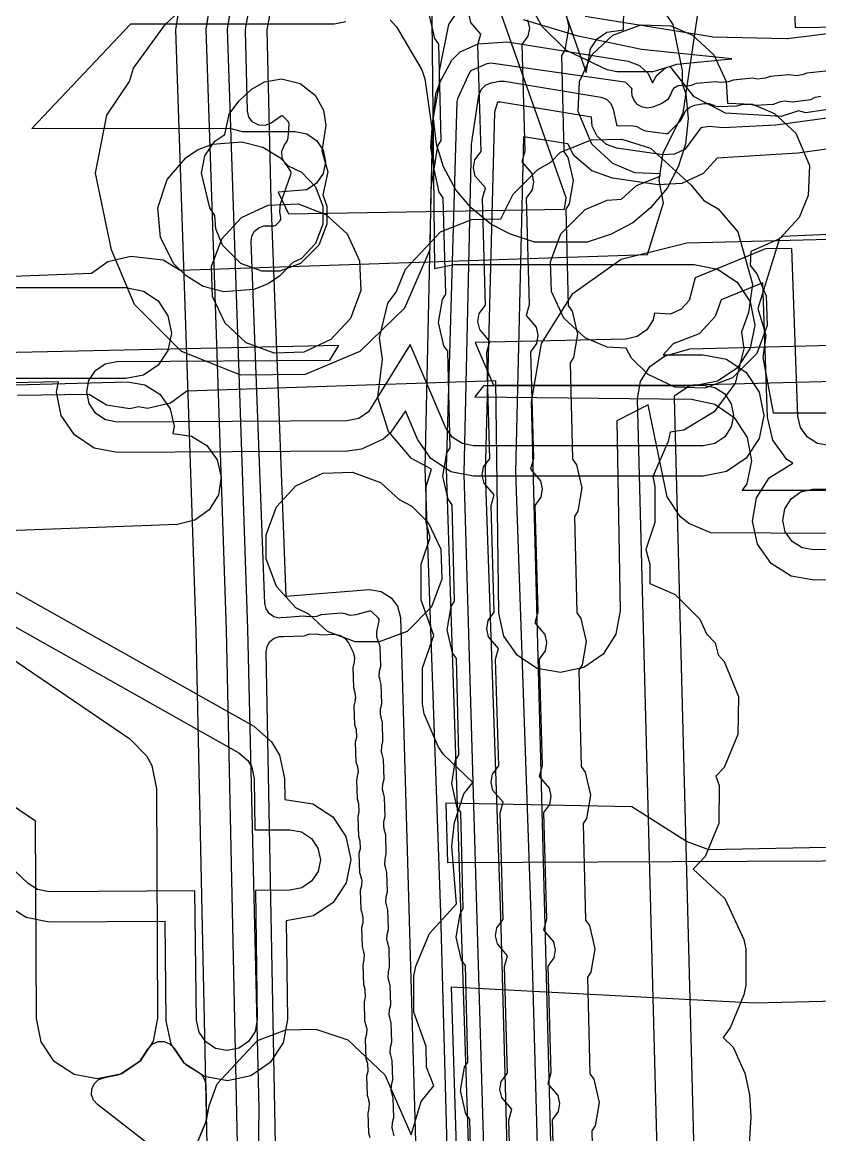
# Model space of a CAD drawing. Header units: metres. Extents: x 17722 to 17999, y 13535 to 15917.
# Drawn here: x 17791.15 to 17817.44, y 15825.4 to 15862.08 of the extents above; entities that cross this region are included whole.
import ezdxf

# ---------------------------------------------------------------- set-up
doc = ezdxf.new("R2010")
doc.units = ezdxf.units.M
for name, color, linetype in [('AI_GREENING_ALLOWED_ZONE', 4, 'Continuous'), ('AI_GREENING_EXCLUSIONS', 1, 'Continuous'), ('AI_GREENING_LAWN', 82, 'Continuous')]:
    doc.layers.add(name, color=color, linetype=linetype)

msp = doc.modelspace()

# ---------------------------------------------------------------- linework, layer by layer
at = {"layer": 'AI_GREENING_ALLOWED_ZONE'}
msp.add_lwpolyline([(17796.004, 15824.546), (17793.624, 15826.392), (17793.624, 15826.392), (17793.499, 15826.533), (17793.436, 15826.712), (17793.443, 15826.9), (17793.52, 15827.073), (17793.655, 15827.205), (17793.83, 15827.277), (17794.339, 15827.38), (17794.428, 15827.418), (17794.993, 15827.799), (17795.061, 15827.868), (17795.314, 15828.251), (17795.451, 15828.389), (17795.63, 15828.465), (17795.824, 15828.466), (17796.004, 15828.394), (17796.143, 15828.258), (17796.469, 15827.784), (17796.542, 15827.713), (17796.967, 15827.45), (17797.091, 15827.341), (17797.173, 15827.198), (17797.203, 15827.036), (17797.226, 15825.99), (17797.188, 15825.787), (17796.807, 15824.87)], dxfattribs=at)
at = {"layer": 'AI_GREENING_EXCLUSIONS'}
for points in [[(17802.261, 15881.615), (17809.74, 15860.424), (17809.889, 15861.202), (17810.102, 15861.529), (17810.423, 15861.75), (17810.972, 15861.834), (17811.326, 15885.755)], [(17801.816, 15862.094), (17801.433, 15862.018), (17794.721, 15862.018), (17791.467, 15858.573), (17797.976, 15858.581), (17798.402, 15858.477), (17800.147, 15858.477), (17800.53, 15858.401), (17800.854, 15858.184), (17801.071, 15857.86), (17801.147, 15857.477), (17801.071, 15857.094), (17800.854, 15856.77), (17800.53, 15856.553), (17799.591, 15856.477), (17799.924, 15855.76), (17809.022, 15855.919), (17809.081, 15856.284), (17800.327, 15881.086)], [(17767.865, 15852.832), (17793.435, 15853.806), (17793.966, 15854.188), (17794.726, 15854.366), (17795.792, 15854.25), (17796.35, 15853.904), (17811.763, 15854.422), (17812.29, 15856.124), (17812.15, 15856.862), (17812.285, 15857.768), (17812.935, 15859.084), (17814.722, 15871.137)], [(17816.515, 15865.271), (17816.63, 15861.907), (17828.015, 15862.054), (17830.341, 15871.104)], [(17797.716, 15799.189), (17797.617, 15811.447), (17797.19, 15822.674), (17797.191, 15822.701), (17797.189, 15822.708), (17797.192, 15822.721), (17797.246, 15825.055), (17796.88, 15842.017), (17796.209, 15861.83), (17796.589, 15864.283)], [(17798.715, 15799.216), (17798.617, 15811.47), (17798.19, 15822.712), (17798.19, 15822.725), (17798.189, 15822.729), (17798.19, 15822.736), (17798.246, 15825.074), (17797.879, 15842.048), (17797.208, 15861.854), (17797.561, 15864.049)], [(17799.656, 15864.204), (17799.21, 15861.824), (17799.344, 15856.211), (17799.839, 15843.156), (17802.596, 15843.373), (17802.98, 15843.308), (17803.311, 15843.101), (17803.311, 15843.101), (17803.516, 15842.827), (17803.622, 15842.452), (17804.178, 15822.859), (17804.11, 15822.47), (17803.903, 15822.145), (17803.585, 15821.919), (17803.204, 15821.833), (17800.233, 15821.772), (17800.616, 15811.526), (17800.669, 15805.05)], [(17804.637, 15863.238), (17804.743, 15853.964), (17805.391, 15854.093), (17813.305, 15854.093), (17814.071, 15853.94), (17814.72, 15853.507), (17815.153, 15852.858), (17815.305, 15852.093), (17815.153, 15851.327), (17814.72, 15850.678), (17814.071, 15850.245), (17813.305, 15850.093), (17806.353, 15850.093), (17806.065, 15849.732), (17813.219, 15849.646), (17813.983, 15849.484), (17814.626, 15849.043), (17815.052, 15848.389), (17815.195, 15847.622), (17815.034, 15846.858), (17814.887, 15846.645), (17822.42, 15846.645)], [(17811.735, 15863.302), (17812.603, 15862.005), (17812.907, 15860.474), (17812.907, 15860.048), (17813.028, 15859.719), (17813.101, 15858.907), (17813.012, 15858.058), (17812.78, 15857.316), (17812.408, 15856.613), (17811.864, 15855.959), (17811.285, 15855.469), (17810.567, 15855.091), (17809.776, 15854.822), (17808.038, 15854.822), (17807.243, 15855.091), (17806.593, 15855.426), (17805.946, 15855.959), (17805.449, 15856.549), (17805.038, 15857.316), (17804.802, 15858.058), (17804.712, 15858.907), (17804.712, 15858.907), (17804.786, 15859.719), (17804.907, 15860.048), (17804.907, 15860.474), (17805.211, 15862.005), (17806.079, 15863.302)], [(17803.278, 15862.156), (17803.485, 15861.924), (17804.321, 15860.507), (17804.423, 15860.214), (17804.653, 15858.585), (17804.608, 15857.958), (17804.724, 15857.255), (17804.618, 15856.617), (17804.589, 15854.579), (17803.753, 15852.654), (17802.283, 15851.223), (17800.477, 15850.467), (17798.353, 15850.438), (17796.401, 15851.223), (17794.851, 15852.773), (17794.095, 15854.579), (17793.558, 15857.1), (17793.939, 15859.014), (17794.685, 15860.13), (17794.815, 15860.561), (17795.874, 15862.015), (17795.874, 15862.015), (17796.441, 15862.54)], [(17824.908, 15862.144), (17824.416, 15861.004), (17823.548, 15860.155), (17822.465, 15859.701), (17819.739, 15859.709), (17819.194, 15859.922), (17818.147, 15859.263), (17816.989, 15859.092), (17816.744, 15859.153), (17816.167, 15858.976), (17814.341, 15859.077), (17813.302, 15859.616), (17812.515, 15860.615), (17811.945, 15860.446), (17810.757, 15860.446), (17810.435, 15860.511), (17809.088, 15861.142), (17808.278, 15861.952), (17807.954, 15862.565)], [(17808.994, 15862.685), (17809.167, 15861.924), (17809.037, 15861.155), (17808.929, 15860.983), (17809.006, 15857.803), (17809.136, 15857.619), (17809.31, 15856.859), (17809.179, 15856.089), (17809.071, 15855.917), (17809.149, 15852.737), (17809.279, 15852.554), (17809.453, 15851.793), (17809.322, 15851.024), (17809.214, 15850.852), (17809.291, 15847.672), (17809.422, 15847.488), (17809.595, 15846.727), (17809.465, 15845.958), (17809.357, 15845.786), (17809.434, 15842.606), (17809.564, 15842.422), (17809.738, 15841.661), (17809.607, 15840.892), (17809.499, 15840.72), (17809.577, 15837.54), (17809.707, 15837.356), (17809.881, 15836.596), (17809.75, 15835.826), (17809.642, 15835.654), (17809.719, 15832.474), (17809.85, 15832.291), (17810.023, 15831.53), (17809.893, 15830.76), (17809.785, 15830.589), (17809.862, 15827.408), (17809.992, 15827.225), (17810.166, 15826.464), (17810.035, 15825.695), (17809.927, 15825.523), (17810.005, 15822.343)], [(17805.63, 15804.02), (17805.199, 15822.855), (17805.215, 15822.947), (17804.945, 15832.7), (17804.434, 15847.373), (17804.691, 15858.824), (17804.921, 15860.093), (17805.316, 15860.829), (17805.592, 15861.105), (17806.179, 15861.365), (17807.15, 15861.434), (17811.131, 15860.791), (17811.497, 15860.655), (17811.782, 15860.389), (17811.925, 15860.078), (17812.066, 15860.339), (17812.355, 15860.579), (17812.727, 15860.697), (17814.54, 15860.871), (17811.566, 15861.175), (17809.474, 15861.619), (17807.673, 15862.156)], [(17805.983, 15822.728), (17805.904, 15825.906), (17805.773, 15826.09), (17805.599, 15826.851), (17805.729, 15827.62), (17805.837, 15827.792), (17805.758, 15830.971), (17805.628, 15831.155), (17805.453, 15831.915), (17805.584, 15832.685), (17805.691, 15832.857), (17805.612, 15836.035), (17805.482, 15836.219), (17805.308, 15836.98), (17805.438, 15837.749), (17805.546, 15837.921), (17805.467, 15841.1), (17805.336, 15841.283), (17805.162, 15842.044), (17805.292, 15842.813), (17805.4, 15842.985), (17805.321, 15846.164), (17805.191, 15846.348), (17805.016, 15847.108), (17805.147, 15847.878), (17805.254, 15848.05), (17805.175, 15851.229), (17805.045, 15851.412), (17804.871, 15852.173), (17805.001, 15852.942), (17805.109, 15853.114), (17805.03, 15856.293), (17804.899, 15856.477), (17804.725, 15857.237), (17804.855, 15858.007), (17804.963, 15858.179), (17804.884, 15861.357), (17804.754, 15861.541), (17804.579, 15862.302)], [(17807.294, 15822.366), (17807.193, 15825.881), (17807.291, 15826.235), (17806.959, 15826.622), (17806.898, 15826.888), (17806.944, 15827.157), (17807.148, 15827.431), (17807.047, 15830.946), (17807.146, 15831.3), (17806.814, 15831.686), (17806.753, 15831.953), (17806.798, 15832.222), (17807.002, 15832.495), (17806.901, 15836.01), (17807, 15836.364), (17806.668, 15836.751), (17806.607, 15837.017), (17806.653, 15837.286), (17806.857, 15837.559), (17806.756, 15841.074), (17806.854, 15841.429), (17806.522, 15841.815), (17806.462, 15842.081), (17806.507, 15842.351), (17806.711, 15842.624), (17806.61, 15846.139), (17806.709, 15846.493), (17806.377, 15846.88), (17806.316, 15847.146), (17806.361, 15847.415), (17806.565, 15847.688), (17806.464, 15851.203), (17806.563, 15851.557), (17806.231, 15851.944), (17806.17, 15852.21), (17806.216, 15852.48), (17806.42, 15852.753), (17806.319, 15856.268), (17806.417, 15856.622), (17806.086, 15857.008), (17806.025, 15857.275), (17806.07, 15857.544), (17806.274, 15857.817), (17806.173, 15861.332), (17806.272, 15861.686), (17805.94, 15862.073), (17805.879, 15862.339)], [(17807.807, 15862.154), (17807.868, 15861.888), (17807.822, 15861.619), (17807.618, 15861.346), (17807.717, 15857.829), (17807.618, 15857.475), (17807.95, 15857.088), (17808.01, 15856.822), (17807.965, 15856.553), (17807.761, 15856.28), (17807.86, 15852.763), (17807.761, 15852.409), (17808.092, 15852.023), (17808.153, 15851.756), (17808.107, 15851.487), (17807.903, 15851.214), (17808.002, 15847.698), (17807.903, 15847.344), (17808.235, 15846.957), (17808.296, 15846.69), (17808.25, 15846.421), (17808.046, 15846.148), (17808.145, 15842.632), (17808.046, 15842.278), (17808.378, 15841.891), (17808.438, 15841.625), (17808.393, 15841.355), (17808.189, 15841.082), (17808.288, 15837.566), (17808.189, 15837.212), (17808.52, 15836.825), (17808.581, 15836.559), (17808.535, 15836.29), (17808.331, 15836.017), (17808.43, 15832.5), (17808.331, 15832.146), (17808.663, 15831.759), (17808.724, 15831.493), (17808.678, 15831.224), (17808.474, 15830.951), (17808.573, 15827.434), (17808.474, 15827.08), (17808.806, 15826.694), (17808.867, 15826.427), (17808.821, 15826.158), (17808.617, 15825.885), (17808.716, 15822.369)], [(17823.699, 15859.742), (17816, 15858.681), (17814.258, 15858.593), (17813.793, 15858.643), (17813.519, 15858.593), (17813.007, 15857.894), (17812.654, 15857.727), (17812.265, 15857.708), (17810.756, 15857.932), (17810.413, 15858.049), (17810.1, 15858.325), (17809.94, 15858.651), (17809.918, 15858.944), (17806.921, 15859.445), (17806.815, 15859.443), (17806.724, 15859.115), (17806.413, 15847.222), (17806.922, 15832.623), (17807.185, 15822.966)], [(17823.774, 15858.744), (17816.718, 15857.761), (17814.058, 15857.593), (17813.603, 15857.09), (17812.897, 15856.757), (17812.118, 15856.719), (17810.609, 15856.943), (17809.923, 15857.177), (17809.331, 15857.685), (17809.133, 15858.075), (17807.68, 15858.304), (17807.412, 15847.256), (17807.921, 15832.65), (17808.185, 15822.992)], [(17796.792, 15824.833), (17797.225, 15825.868), (17797.309, 15826.346), (17797.57, 15827.07), (17798.907, 15828.5), (17799.838, 15828.85), (17799.838, 15828.85), (17800.832, 15828.877), (17801.882, 15828.525), (17803.106, 15827.366), (17803.966, 15825.393), (17804.297, 15826.493), (17804.718, 15827.005), (17804.476, 15827.624), (17804.467, 15828.305), (17804.061, 15829.441), (17804.061, 15830.629), (17804.126, 15830.951), (17804.579, 15832.035), (17805.465, 15833.006), (17805.316, 15834.915), (17805.396, 15835.69), (17805.707, 15836.637), (17806.002, 15837.016), (17805.035, 15837.932), (17804.858, 15838.195), (17804.405, 15839.279), (17804.34, 15839.601), (17804.34, 15840.788), (17804.719, 15841.862), (17804.304, 15843.021), (17804.304, 15844.209), (17804.603, 15845.09), (17804.468, 15845.579), (17804.468, 15846.766), (17804.641, 15847.345), (17803.979, 15847.689), (17803.225, 15848.584), (17802.872, 15849.7), (17803.026, 15850.971), (17802.922, 15851.676), (17803.207, 15852.812), (17803.481, 15853.179), (17803.779, 15853.941), (17804.939, 15855.163), (17805.969, 15855.57), (17806.931, 15855.596), (17807.338, 15856.408), (17808.149, 15857.218), (17808.58, 15857.466), (17808.892, 15857.795), (17809.922, 15858.202), (17810.916, 15858.229), (17811.865, 15857.929), (17813.19, 15856.718), (17813.625, 15856.2), (17814.093, 15855.924), (17814.739, 15855.167), (17815.221, 15853.438), (17815.094, 15852.508), (17814.862, 15851.863), (17814.944, 15851.308), (17814.659, 15850.173), (17813.961, 15849.233), (17812.957, 15848.632), (17812.507, 15848.565), (17812.445, 15848.258), (17811.938, 15847.096), (17812.006, 15846.766), (17812.006, 15845.579), (17811.707, 15844.697), (17811.842, 15844.209), (17811.842, 15843.573), (17812.677, 15843.209), (17813.487, 15842.399), (17813.705, 15841.913), (17813.991, 15841.612), (17814.097, 15841.218), (17814.293, 15841.004), (17814.76, 15839.85), (17814.746, 15838.593), (17814.293, 15837.509), (17814.019, 15837.217), (17814.131, 15836.913), (17814.117, 15835.655), (17813.663, 15834.572), (17813.266, 15834.156), (17814.314, 15833.186), (17814.945, 15831.839), (17815.01, 15831.517), (17815.01, 15830.329), (17814.945, 15830.007), (17814.491, 15828.923), (17814.255, 15828.601), (17814.591, 15828.282), (17814.977, 15827.426), (17815.132, 15826.707), (17815.171, 15825.99), (17815.077, 15824.364)], [(17809.261, 15799.026), (17807.936, 15849.566), (17808.266, 15851.489), (17809.307, 15853.139), (17810.9, 15854.265), (17813.063, 15854.804), (17827.117, 15855.173), (17829.376, 15854.727), (17831.026, 15853.686), (17832.152, 15852.093), (17832.583, 15850.19), (17832.751, 15843.79), (17832.421, 15841.873), (17832.851, 15839.977), (17833.159, 15828.225), (17833.393, 15828.077), (17834.519, 15826.484), (17834.95, 15824.581)], [(17818.997, 15855.133), (17816.211, 15855.018), (17816.112, 15854.943), (17815.399, 15852.642), (17815.662, 15851.766), (17815.565, 15851.02), (17815.911, 15849.199), (17821.767, 15849.199)], [(17817.752, 15848.126), (17817.367, 15848.189), (17817.035, 15848.394), (17816.807, 15848.711), (17816.718, 15849.091), (17816.525, 15854.618), (17815.657, 15854.602), (17813.34, 15853.655), (17813.143, 15852.904), (17812.878, 15852.617), (17812.524, 15852.454), (17811.994, 15852.491), (17811.954, 15852.265), (17811.744, 15851.936), (17811.425, 15851.712), (17811.044, 15851.628), (17806.079, 15851.52), (17806.681, 15850.116), (17813.603, 15850.116), (17813.985, 15850.04), (17814.31, 15849.823), (17814.527, 15849.499), (17814.603, 15849.116), (17814.527, 15848.734), (17814.31, 15848.409), (17813.985, 15848.193), (17813.603, 15848.116), (17806.022, 15848.116), (17805.651, 15848.188), (17805.324, 15848.4), (17805.103, 15848.722), (17803.933, 15851.45), (17802.566, 15849.236), (17802.243, 15849.017), (17801.861, 15848.938), (17794.28, 15848.893), (17793.897, 15848.967), (17793.571, 15849.181), (17793.353, 15849.504), (17793.274, 15849.887), (17793.348, 15850.27), (17793.563, 15850.596), (17793.886, 15850.814), (17794.268, 15850.893), (17801.288, 15850.935), (17801.581, 15851.422), (17780.341, 15850.961)], [(17822.839, 15843.817), (17817.269, 15843.68), (17816.5, 15843.813), (17815.841, 15844.231), (17815.392, 15844.869), (17815.221, 15845.63), (17815.354, 15846.399), (17815.772, 15847.058), (17816.552, 15847.54), (17816.353, 15847.663), (17815.897, 15848.296), (17815.718, 15849.056), (17815.564, 15853.483), (17814.197, 15852.925), (17813.995, 15852.38), (17813.465, 15851.808), (17812.614, 15851.476), (17812.283, 15851.116), (17813.603, 15851.116), (17814.368, 15850.964), (17815.017, 15850.531), (17815.451, 15849.882), (17815.603, 15849.116), (17815.451, 15848.351), (17815.017, 15847.702), (17814.368, 15847.269), (17813.603, 15847.116), (17806.022, 15847.116), (17805.28, 15847.259), (17804.608, 15847.702), (17804.184, 15848.328), (17803.783, 15849.263), (17803.277, 15848.533), (17803.043, 15848.329), (17802.336, 15847.997), (17801.867, 15847.939), (17794.286, 15847.893), (17793.52, 15848.04), (17792.868, 15848.47), (17792.431, 15849.116), (17792.274, 15849.881), (17792.34, 15850.221), (17780.885, 15849.972)], [(17787.04, 15853.329), (17794.567, 15853.329), (17795.141, 15853.215), (17795.627, 15852.89), (17795.952, 15852.403), (17796.067, 15851.829), (17795.952, 15851.255), (17795.627, 15850.769), (17795.141, 15850.443), (17794.567, 15850.329), (17787.217, 15850.329)], [(17813.384, 15775.296), (17811.435, 15849.658), (17811.534, 15850.235), (17811.846, 15850.73), (17812.324, 15851.068), (17813.155, 15851.306), (17827.209, 15851.674)], [(17787.61, 15850.038), (17794.616, 15850.223), (17795.193, 15850.124), (17795.688, 15849.812), (17796.026, 15849.334), (17796.155, 15848.764), (17796.113, 15848.517), (17796.73, 15848.426), (17797.229, 15848.12), (17797.572, 15847.646), (17797.708, 15847.077), (17797.616, 15846.499), (17797.31, 15846), (17796.836, 15845.657), (17796.266, 15845.521), (17789.184, 15845.252)], [(17821.767, 15845.199), (17813.848, 15845.241), (17813.13, 15845.546), (17812.841, 15845.785), (17812.407, 15846.434), (17811.788, 15849.467), (17810.756, 15848.935), (17810.862, 15842.667), (17810.723, 15841.899), (17810.3, 15841.243), (17809.659, 15840.799), (17808.896, 15840.634), (17808.128, 15840.773), (17807.472, 15841.195), (17807.028, 15841.837), (17806.863, 15842.599), (17806.762, 15850.258), (17796.572, 15849.909), (17796.038, 15849.524), (17795.278, 15849.344), (17794.976, 15849.393), (17794.698, 15849.327), (17793.927, 15849.45), (17793.356, 15849.801), (17790.986, 15849.771)], [(17780.102, 15849.38), (17798.778, 15838.864), (17799.371, 15838.356), (17799.635, 15837.909), (17799.797, 15837.146), (17799.805, 15836.453), (17800.731, 15836.307), (17801.383, 15835.877), (17801.82, 15835.231), (17801.977, 15834.467), (17801.829, 15833.7), (17801.4, 15833.049), (17800.754, 15832.611), (17799.855, 15832.454), (17799.895, 15829.197), (17799.752, 15828.43), (17799.326, 15827.776), (17798.683, 15827.334), (17797.919, 15827.172), (17797.152, 15827.315), (17796.498, 15827.741), (17796.057, 15828.384), (17795.895, 15829.148), (17795.855, 15832.429), (17792.04, 15832.406), (17791.274, 15832.554), (17790.651, 15832.956)], [(17778.826, 15849.244), (17794.7, 15838.45), (17795.247, 15837.894), (17795.419, 15837.571), (17795.575, 15836.806), (17795.612, 15829.244), (17795.464, 15828.478), (17795.034, 15827.827), (17794.387, 15827.39), (17793.622, 15827.234), (17792.856, 15827.383), (17792.205, 15827.813), (17791.769, 15828.46), (17791.613, 15829.224), (17791.58, 15835.734), (17776.757, 15845.814)], [(17778.423, 15849.178), (17798.288, 15837.992), (17798.584, 15837.738), (17798.716, 15837.515), (17798.797, 15837.133), (17798.818, 15835.447), (17799.971, 15835.454), (17800.354, 15835.381), (17800.68, 15835.166), (17800.898, 15834.843), (17800.977, 15834.461), (17800.903, 15834.077), (17800.688, 15833.752), (17800.365, 15833.533), (17799.983, 15833.455), (17798.842, 15833.448), (17798.895, 15829.185), (17798.823, 15828.801), (17798.611, 15828.474), (17798.289, 15828.253), (17797.907, 15828.172), (17797.523, 15828.244), (17797.196, 15828.457), (17796.976, 15828.778), (17796.895, 15829.16), (17796.842, 15833.435), (17792.034, 15833.406), (17791.651, 15833.48), (17791.34, 15833.681), (17777.019, 15847.278)], [(17823.827, 15844.842), (17817.245, 15844.68), (17816.86, 15844.746), (17816.531, 15844.955), (17816.306, 15845.274), (17816.221, 15845.655), (17816.287, 15846.039), (17816.496, 15846.369), (17816.815, 15846.594), (17817.196, 15846.679), (17823.804, 15846.842)], [(17822.083, 15834.952), (17813.781, 15834.786), (17813.053, 15835.066), (17811.242, 15836.211), (17805.113, 15836.333), (17805.171, 15834.371), (17824.948, 15834.462)], [(17824.776, 15829.965), (17815.287, 15829.737), (17805.294, 15830.258), (17805.769, 15814.824)]]:
    msp.add_lwpolyline(points, dxfattribs=at)
for points in [[(17812.181, 15857.007), (17812.181, 15857.076), (17811.348, 15857.115), (17810.625, 15857.417), (17809.926, 15858.064), (17809.478, 15859.14), (17809.517, 15860.126), (17809.926, 15861.008), (17810.625, 15861.655), (17811.542, 15861.996), (17812.528, 15861.957), (17813.251, 15861.655), (17813.95, 15861.008), (17814.359, 15860.126), (17814.398, 15859.414), (17815.231, 15859.375), (17815.954, 15859.073), (17816.653, 15858.426), (17817.101, 15857.35), (17817.062, 15856.364), (17816.76, 15855.641), (17816.113, 15854.942), (17815.175, 15854.522), (17815.151, 15854.057), (17815.372, 15853.784), (17815.674, 15853.061), (17815.713, 15852.075), (17815.372, 15851.158), (17814.566, 15850.352), (17813.649, 15850.011), (17812.663, 15850.05), (17811.781, 15850.459), (17811.241, 15850.999), (17811.063, 15851.328), (17810.432, 15851.367), (17809.709, 15851.669), (17809.01, 15852.316), (17808.601, 15853.198), (17808.562, 15854.184), (17808.903, 15855.101), (17809.709, 15855.907), (17810.432, 15856.209), (17810.905, 15856.248), (17811.402, 15856.694), (17812.181, 15857.007)], [(17797.498, 15858.161), (17797.829, 15858.382), (17797.969, 15859.043), (17798.286, 15859.479), (17798.691, 15859.859), (17799.13, 15860.116), (17799.692, 15860.21), (17800.306, 15860.062), (17800.804, 15859.675), (17801.081, 15859.176), (17801.154, 15858.673), (17801.029, 15857.84), (17801.226, 15857.144), (17801.062, 15856.386), (17801.187, 15856.011), (17801.187, 15855.417), (17800.931, 15854.729), (17800.327, 15854.125), (17799.639, 15853.869), (17799.045, 15853.869), (17798.357, 15854.125), (17797.753, 15854.729), (17797.526, 15855.271), (17797.497, 15855.711), (17797.329, 15855.961), (17797.058, 15857.1), (17797.172, 15857.674), (17797.498, 15858.161)], [(17800.357, 15854.293), (17800.067, 15854.152), (17799.639, 15853.713), (17799.257, 15853.457), (17798.779, 15853.272), (17797.796, 15853.193), (17797.111, 15853.37), (17796.547, 15853.713), (17796.142, 15854.118), (17795.701, 15854.977), (17795.623, 15855.96), (17795.928, 15856.891), (17796.547, 15857.614), (17796.929, 15857.87), (17797.407, 15858.055), (17798.39, 15858.134), (17799.075, 15857.957), (17799.639, 15857.614), (17799.912, 15857.341), (17800.357, 15857.135), (17800.816, 15856.65), (17801.062, 15856.011), (17801.062, 15855.417), (17800.816, 15854.778), (17800.357, 15854.293)], [(17801.859, 15855.098), (17802.268, 15854.216), (17802.307, 15853.23), (17801.966, 15852.313), (17801.319, 15851.614), (17800.437, 15851.205), (17799.451, 15851.166), (17798.534, 15851.507), (17797.835, 15852.154), (17797.426, 15853.036), (17797.387, 15854.022), (17797.728, 15854.939), (17798.375, 15855.638), (17799.257, 15856.047), (17800.243, 15856.086), (17801.16, 15855.745), (17801.859, 15855.098)], [(17801.055, 15847.207), (17802.041, 15847.246), (17802.958, 15846.905), (17803.574, 15846.34), (17803.995, 15846.124), (17804.535, 15845.584), (17804.944, 15844.702), (17804.983, 15843.716), (17804.642, 15842.799), (17803.836, 15841.993), (17802.919, 15841.652), (17802.127, 15841.652), (17801.21, 15841.993), (17800.594, 15842.558), (17800.173, 15842.774), (17799.526, 15843.473), (17799.185, 15844.39), (17799.185, 15845.182), (17799.526, 15846.099), (17800.173, 15846.798), (17801.055, 15847.207)]]:
    msp.add_lwpolyline(points, close=True, dxfattribs=at)
at = {"layer": 'AI_GREENING_LAWN'}
for points in [[(17803.412, 15825.362), (17803.363, 15825.538), (17803.37, 15825.539), (17803.345, 15825.612), (17803.355, 15825.802), (17803.395, 15825.962), (17803.38, 15826.602), (17803.331, 15826.778), (17803.337, 15826.78), (17803.313, 15826.852), (17803.323, 15827.042), (17803.363, 15827.202), (17803.348, 15827.842), (17803.299, 15828.018), (17803.305, 15828.02), (17803.28, 15828.093), (17803.291, 15828.282), (17803.331, 15828.443), (17803.315, 15829.083), (17803.265, 15829.26), (17803.271, 15829.262), (17803.247, 15829.334), (17803.256, 15829.524), (17803.296, 15829.684), (17803.279, 15830.324), (17803.229, 15830.5), (17803.235, 15830.501), (17803.21, 15830.574), (17803.22, 15830.764), (17803.26, 15830.924), (17803.242, 15831.564), (17803.193, 15831.74), (17803.199, 15831.741), (17803.174, 15831.814), (17803.184, 15832.004), (17803.223, 15832.164), (17803.206, 15832.804), (17803.156, 15832.98), (17803.162, 15832.982), (17803.138, 15833.054), (17803.147, 15833.244), (17803.187, 15833.404), (17803.169, 15834.044), (17803.12, 15834.22), (17803.126, 15834.222), (17803.101, 15834.294), (17803.111, 15834.484), (17803.151, 15834.645), (17803.133, 15835.284), (17803.083, 15835.46), (17803.09, 15835.462), (17803.065, 15835.535), (17803.075, 15835.724), (17803.114, 15835.885), (17803.097, 15836.525), (17803.047, 15836.7), (17803.053, 15836.702), (17803.028, 15836.775), (17803.038, 15836.965), (17803.078, 15837.125), (17803.06, 15837.765), (17803.011, 15837.941), (17803.017, 15837.942), (17802.992, 15838.015), (17803.002, 15838.205), (17803.041, 15838.365), (17803.024, 15839.005), (17802.974, 15839.181), (17802.981, 15839.182), (17802.956, 15839.255), (17802.965, 15839.445), (17803.005, 15839.605), (17802.987, 15840.245), (17802.938, 15840.421), (17802.944, 15840.423), (17802.919, 15840.495), (17802.929, 15840.685), (17802.969, 15840.845), (17802.951, 15841.485), (17802.918, 15841.601), (17802.901, 15841.632), (17802.841, 15841.799), (17802.843, 15841.976), (17802.916, 15842.355), (17802.917, 15842.394), (17802.894, 15842.425), (17802.662, 15842.644), (17802.629, 15842.665), (17802.59, 15842.662), (17802.143, 15842.538), (17801.962, 15842.522), (17801.794, 15842.57), (17801.66, 15842.596), (17800.999, 15842.544), (17800.848, 15842.489), (17800.58, 15842.468), (17800.423, 15842.499), (17799.723, 15842.445), (17799.723, 15842.446), (17799.624, 15842.432), (17799.444, 15842.475), (17799.292, 15842.579), (17799.189, 15842.732), (17799.148, 15842.912), (17798.695, 15854.85), (17798.721, 15855.027), (17798.808, 15855.185), (17798.944, 15855.301), (17799.113, 15855.362), (17799.196, 15855.361), (17799.196, 15855.368), (17799.439, 15855.368), (17799.484, 15855.378), (17799.523, 15855.403), (17799.523, 15855.403), (17799.645, 15855.525), (17799.673, 15855.572), (17799.677, 15855.627), (17799.641, 15855.833), (17799.663, 15856.087), (17800.008, 15857.055), (17800.015, 15857.105), (17799.999, 15857.153), (17799.909, 15857.31), (17799.819, 15857.414), (17799.715, 15857.61), (17799.706, 15857.831), (17799.793, 15858.034), (17799.868, 15858.138), (17799.914, 15858.265), (17799.945, 15858.719), (17799.938, 15858.768), (17799.911, 15858.81), (17799.751, 15858.972), (17799.72, 15858.994), (17799.685, 15858.979), (17799.354, 15858.754), (17799.156, 15858.675), (17798.944, 15858.685), (17798.755, 15858.782), (17798.623, 15858.949), (17798.573, 15859.156), (17798.51, 15861.81), (17798.518, 15861.913), (17798.972, 15864.35)], [(17798.237, 15863.862), (17797.912, 15861.913), (17797.909, 15861.863), (17798.579, 15842.072), (17798.579, 15842.066), (17798.944, 15826.241), (17798.944, 15826.222), (17798.889, 15822.75), (17798.889, 15822.737), (17799.317, 15811.494), (17799.317, 15811.479), (17799.415, 15799.237)], [(17809.708, 15862.284), (17813.869, 15861.606), (17813.903, 15861.602), (17816.347, 15861.539), (17816.384, 15861.541), (17823.685, 15862.451)], [(17817.641, 15860.466), (17817.022, 15860.405), (17816.867, 15860.346), (17816.68, 15860.312), (17816.605, 15860.328), (17816.604, 15860.321), (17816.424, 15860.349), (17815.805, 15860.288), (17815.655, 15860.23), (17815.388, 15860.205), (17815.23, 15860.233), (17814.588, 15860.171), (17814.438, 15860.113), (17814.171, 15860.088), (17814.013, 15860.116), (17813.371, 15860.054), (17813.199, 15859.988), (17813.023, 15859.955), (17812.896, 15859.977), (17812.805, 15859.988), (17812.756, 15859.972), (17812.626, 15859.893), (17812.594, 15859.865), (17812.574, 15859.828), (17812.534, 15859.707), (17812.421, 15859.518), (17812.238, 15859.396), (17811.937, 15859.281), (17811.766, 15859.248), (17811.595, 15859.275), (17811.443, 15859.36), (17811.43, 15859.37), (17811.319, 15859.497), (17811.256, 15859.653), (17811.249, 15859.821), (17811.255, 15859.871), (17811.232, 15859.905), (17811.077, 15860.064), (17811.045, 15860.088), (17811.008, 15860.1), (17806.596, 15860.727), (17806.462, 15860.709), (17805.959, 15860.485), (17805.924, 15860.461), (17805.899, 15860.425), (17805.503, 15859.558), (17805.481, 15859.462), (17805.129, 15847.376), (17805.129, 15847.36), (17805.922, 15823.083)], [(17807.927, 15771.466), (17805.715, 15847.186), (17805.715, 15847.212), (17805.959, 15858), (17805.964, 15858.062), (17806.203, 15859.667), (17806.276, 15859.861), (17806.421, 15860.009), (17806.614, 15860.086), (17806.887, 15860.132), (17807.053, 15860.133), (17810.228, 15859.609), (17810.414, 15859.538), (17810.558, 15859.4), (17810.636, 15859.216), (17810.636, 15859.216), (17810.74, 15858.706), (17810.754, 15858.67), (17810.792, 15858.664), (17811.241, 15858.673), (17811.414, 15858.645), (17811.568, 15858.558), (17811.571, 15858.556), (17811.692, 15858.502), (17812.368, 15858.406), (17812.422, 15858.41), (17812.467, 15858.439), (17812.853, 15858.829), (17812.912, 15858.926), (17812.938, 15859.007), (17813.023, 15859.165), (17813.159, 15859.283), (17813.328, 15859.346), (17813.623, 15859.398), (17813.789, 15859.399), (17813.946, 15859.345), (17813.985, 15859.325), (17814.11, 15859.296), (17814.722, 15859.319), (17814.879, 15859.37), (17815.143, 15859.383), (17815.3, 15859.348), (17815.921, 15859.379), (17816.121, 15859.451), (17816.122, 15859.449), (17816.146, 15859.461), (17816.309, 15859.483), (17816.364, 15859.472), (17816.364, 15859.474), (17816.548, 15859.454), (17817.144, 15859.537), (17817.296, 15859.603), (17817.481, 15859.644)], [(17826.025, 15850.443), (17813.256, 15850.108), (17813.129, 15850.068), (17812.674, 15849.771), (17812.645, 15849.745), (17812.64, 15849.706), (17814.582, 15775.377)], [(17799.518, 15823.921), (17799.194, 15841.322), (17799.224, 15841.5), (17799.314, 15841.656), (17799.454, 15841.769), (17799.626, 15841.826), (17799.765, 15841.82), (17800.439, 15841.851), (17800.592, 15841.901), (17800.858, 15841.914), (17801.016, 15841.878), (17801.016, 15841.878), (17801.429, 15841.899), (17801.62, 15841.872), (17801.787, 15841.773), (17801.904, 15841.619), (17802.054, 15841.313), (17802.101, 15841.148), (17802.09, 15840.976), (17802.045, 15840.787), (17802.067, 15840.14), (17802.116, 15839.982), (17802.138, 15839.794), (17802.118, 15839.72), (17802.124, 15839.718), (17802.086, 15839.54), (17802.108, 15838.916), (17802.156, 15838.764), (17802.165, 15838.496), (17802.127, 15838.34), (17802.149, 15837.693), (17802.199, 15837.535), (17802.221, 15837.346), (17802.2, 15837.272), (17802.207, 15837.271), (17802.168, 15837.092), (17802.191, 15836.469), (17802.239, 15836.316), (17802.248, 15836.048), (17802.21, 15835.892), (17802.232, 15835.246), (17802.28, 15835.092), (17802.289, 15834.825), (17802.251, 15834.669), (17802.271, 15834.046), (17802.322, 15833.87), (17802.315, 15833.868), (17802.341, 15833.796), (17802.332, 15833.606), (17802.293, 15833.445), (17802.313, 15832.822), (17802.363, 15832.646), (17802.357, 15832.644), (17802.382, 15832.572), (17802.373, 15832.382), (17802.334, 15832.222), (17802.354, 15831.598), (17802.404, 15831.423), (17802.398, 15831.421), (17802.423, 15831.349), (17802.415, 15831.159), (17802.376, 15830.998), (17802.397, 15830.351), (17802.446, 15830.198), (17802.455, 15829.93), (17802.417, 15829.774), (17802.437, 15829.151), (17802.487, 15828.975), (17802.481, 15828.974), (17802.506, 15828.901), (17802.497, 15828.712), (17802.458, 15828.55), (17802.48, 15827.904), (17802.528, 15827.751), (17802.537, 15827.483), (17802.499, 15827.327), (17802.519, 15826.704), (17802.57, 15826.528), (17802.564, 15826.526), (17802.589, 15826.454), (17802.58, 15826.264), (17802.541, 15826.103), (17802.563, 15825.457), (17802.611, 15825.303)]]:
    msp.add_lwpolyline(points, dxfattribs=at)

doc.saveas('drawing.dxf')
